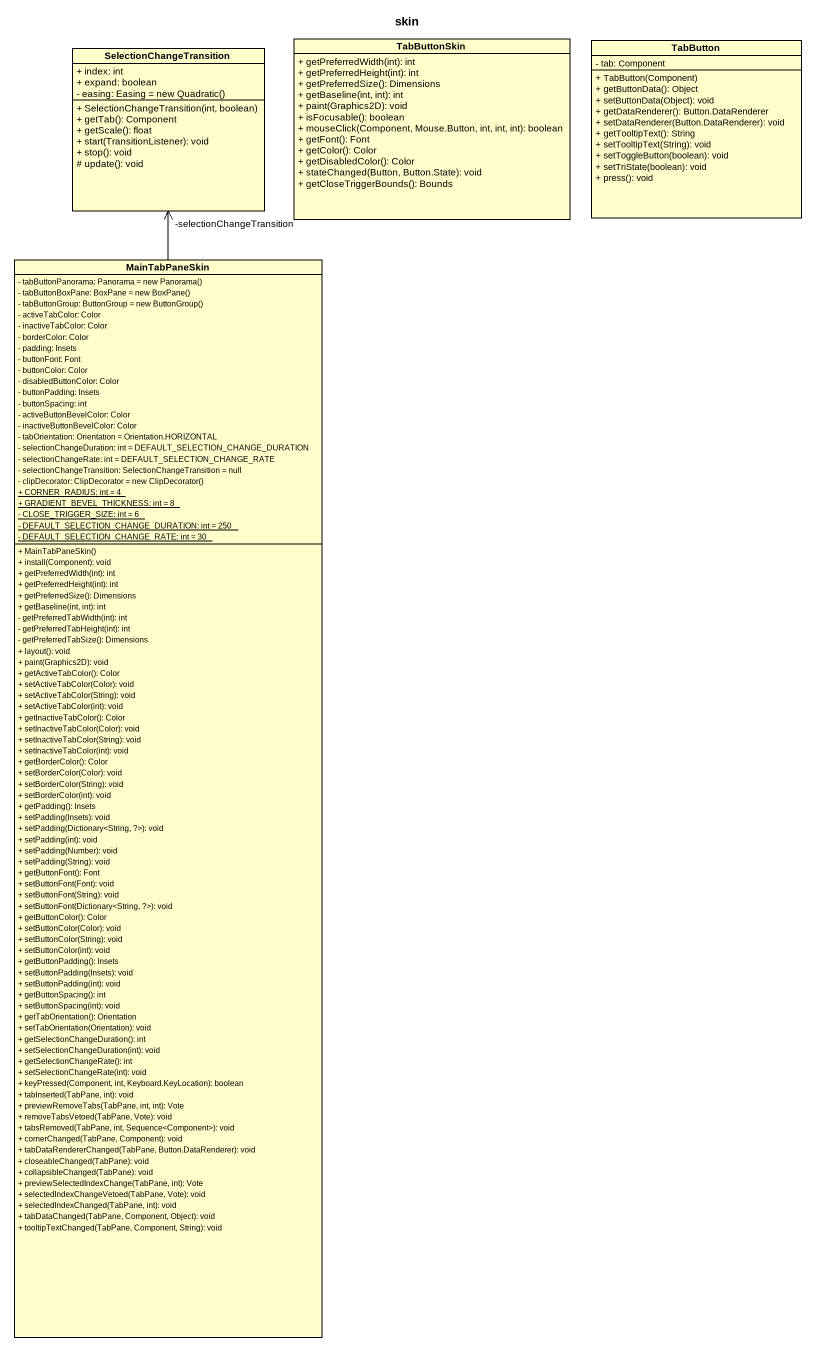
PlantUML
@startuml
title skin
hide circle
hide empty members
skinparam classAttributeIconSize 0
class SelectionChangeTransition {
  + index: int
  + expand: boolean
  {field} - easing: Easing = new Quadratic()
  + SelectionChangeTransition(int, boolean)
  + getTab(): Component
  + getScale(): float
  + start(TransitionListener): void
  + stop(): void
  # update(): void
}
class TabButtonSkin {
  + getPreferredWidth(int): int
  + getPreferredHeight(int): int
  + getPreferredSize(): Dimensions
  + getBaseline(int, int): int
  + paint(Graphics2D): void
  + isFocusable(): boolean
  + mouseClick(Component, Mouse.Button, int, int, int): boolean
  + getFont(): Font
  + getColor(): Color
  + getDisabledColor(): Color
  + stateChanged(Button, Button.State): void
  + getCloseTriggerBounds(): Bounds
}
class TabButton {
  - tab: Component
  + TabButton(Component)
  + getButtonData(): Object
  + setButtonData(Object): void
  + getDataRenderer(): Button.DataRenderer
  + setDataRenderer(Button.DataRenderer): void
  + getTooltipText(): String
  + setTooltipText(String): void
  + setToggleButton(boolean): void
  + setTriState(boolean): void
  + press(): void
}
class MainTabPaneSkin {
  {field} - tabButtonPanorama: Panorama = new Panorama()
  {field} - tabButtonBoxPane: BoxPane = new BoxPane()
  {field} - tabButtonGroup: ButtonGroup = new ButtonGroup()
  - activeTabColor: Color
  - inactiveTabColor: Color
  - borderColor: Color
  - padding: Insets
  - buttonFont: Font
  - buttonColor: Color
  - disabledButtonColor: Color
  - buttonPadding: Insets
  - buttonSpacing: int
  - activeButtonBevelColor: Color
  - inactiveButtonBevelColor: Color
  - tabOrientation: Orientation = Orientation.HORIZONTAL
  - selectionChangeDuration: int = DEFAULT_SELECTION_CHANGE_DURATION
  - selectionChangeRate: int = DEFAULT_SELECTION_CHANGE_RATE
  - selectionChangeTransition: SelectionChangeTransition = null
  {field} - clipDecorator: ClipDecorator = new ClipDecorator()
  {static} + CORNER_RADIUS: int = 4
  {static} + GRADIENT_BEVEL_THICKNESS: int = 8
  {static} - CLOSE_TRIGGER_SIZE: int = 6
  {static} - DEFAULT_SELECTION_CHANGE_DURATION: int = 250
  {static} - DEFAULT_SELECTION_CHANGE_RATE: int = 30
  + MainTabPaneSkin()
  + install(Component): void
  + getPreferredWidth(int): int
  + getPreferredHeight(int): int
  + getPreferredSize(): Dimensions
  + getBaseline(int, int): int
  - getPreferredTabWidth(int): int
  - getPreferredTabHeight(int): int
  - getPreferredTabSize(): Dimensions
  + layout(): void
  + paint(Graphics2D): void
  + getActiveTabColor(): Color
  + setActiveTabColor(Color): void
  + setActiveTabColor(String): void
  + setActiveTabColor(int): void
  + getInactiveTabColor(): Color
  + setInactiveTabColor(Color): void
  + setInactiveTabColor(String): void
  + setInactiveTabColor(int): void
  + getBorderColor(): Color
  + setBorderColor(Color): void
  + setBorderColor(String): void
  + setBorderColor(int): void
  + getPadding(): Insets
  + setPadding(Insets): void
  + setPadding(Dictionary<String, ?>): void
  + setPadding(int): void
  + setPadding(Number): void
  + setPadding(String): void
  + getButtonFont(): Font
  + setButtonFont(Font): void
  + setButtonFont(String): void
  + setButtonFont(Dictionary<String, ?>): void
  + getButtonColor(): Color
  + setButtonColor(Color): void
  + setButtonColor(String): void
  + setButtonColor(int): void
  + getButtonPadding(): Insets
  + setButtonPadding(Insets): void
  + setButtonPadding(int): void
  + getButtonSpacing(): int
  + setButtonSpacing(int): void
  + getTabOrientation(): Orientation
  + setTabOrientation(Orientation): void
  + getSelectionChangeDuration(): int
  + setSelectionChangeDuration(int): void
  + getSelectionChangeRate(): int
  + setSelectionChangeRate(int): void
  + keyPressed(Component, int, Keyboard.KeyLocation): boolean
  + tabInserted(TabPane, int): void
  + previewRemoveTabs(TabPane, int, int): Vote
  + removeTabsVetoed(TabPane, Vote): void
  + tabsRemoved(TabPane, int, Sequence<Component>): void
  + cornerChanged(TabPane, Component): void
  + tabDataRendererChanged(TabPane, Button.DataRenderer): void
  + closeableChanged(TabPane): void
  + collapsibleChanged(TabPane): void
  + previewSelectedIndexChange(TabPane, int): Vote
  + selectedIndexChangeVetoed(TabPane, Vote): void
  + selectedIndexChanged(TabPane, int): void
  + tabDataChanged(TabPane, Component, Object): void
  + tooltipTextChanged(TabPane, Component, String): void
}
MainTabPaneSkin -up-> "-selectionChangeTransition" SelectionChangeTransition
@enduml
